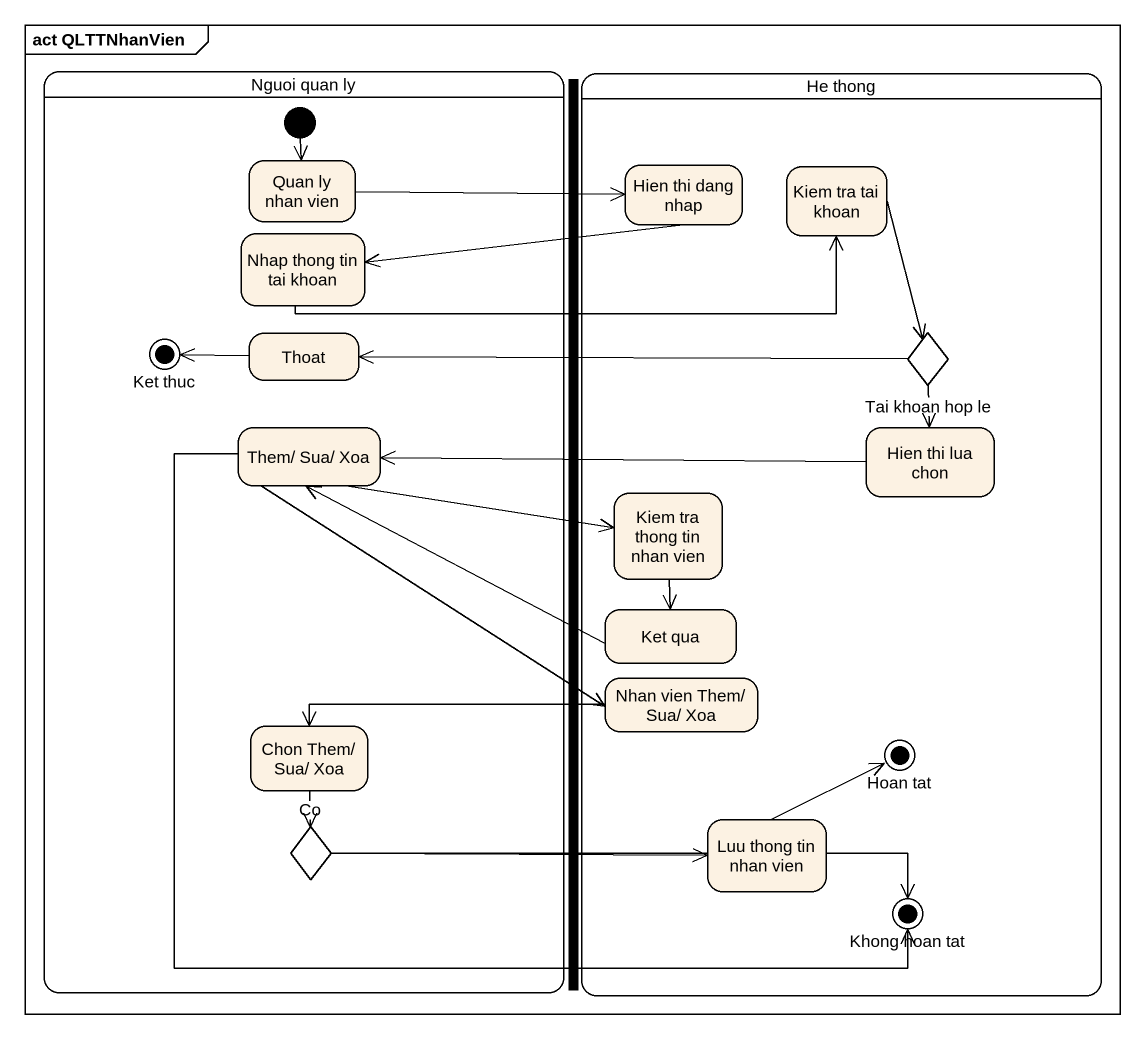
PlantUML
@startuml
mainframe act QLTTNhanVien
hide empty description
state "Nguoi quan ly" as Nguoi_quan_ly {
  state "Quan ly nhan vien" as Quan_ly_nhan_vien
  state "Nhap thong tin tai khoan" as Nhap_thong_tin_tai_khoan
  state "Ket thuc" as Ket_thuc <<end>>
  state Thoat
  state "Them/ Sua/ Xoa" as Them_Sua_Xoa
  state "Chon Them/ Sua/ Xoa" as Chon_Them_Sua_Xoa
  state choice2 <<choice>>
  [*] --> Quan_ly_nhan_vien
}
state fork1 <<fork>>
state "He thong" as He_thong {
  state "Hien thi dang nhap" as Hien_thi_dang_nhap
  state "Kiem tra tai khoan" as Kiem_tra_tai_khoan
  state choice1 <<choice>>
  state "Hien thi lua chon" as Hien_thi_lua_chon
  state "Kiem tra thong tin nhan vien" as Kiem_tra_thong_tin_nhan_vien
  state "Ket qua" as Ket_qua
  state "Nhan vien Them/ Sua/ Xoa" as Nhan_vien_Them_Sua_Xoa
  state "Hoan tat" as Hoan_tat <<end>>
  state "Luu thong tin nhan vien" as Luu_thong_tin_nhan_vien
  state "Khong hoan tat" as Khong_hoan_tat <<end>>
}
Quan_ly_nhan_vien -right-> Hien_thi_dang_nhap
Hien_thi_dang_nhap -left-> Nhap_thong_tin_tai_khoan
Kiem_tra_tai_khoan --> choice1
Nhap_thong_tin_tai_khoan -right-> Kiem_tra_tai_khoan
Thoat -left-> Ket_thuc
choice1 -left-> Thoat
choice1 --> Hien_thi_lua_chon : Tai khoan hop le
Them_Sua_Xoa -right-> Kiem_tra_thong_tin_nhan_vien
Them_Sua_Xoa --> Nhan_vien_Them_Sua_Xoa
Them_Sua_Xoa --> Khong_hoan_tat
Hien_thi_lua_chon -left-> Them_Sua_Xoa
Kiem_tra_thong_tin_nhan_vien --> Ket_qua
Ket_qua -left-> Them_Sua_Xoa
Nhan_vien_Them_Sua_Xoa -left-> Chon_Them_Sua_Xoa
Chon_Them_Sua_Xoa --> choice2 : Co
choice2 -right-> Luu_thong_tin_nhan_vien
choice2 -right-> Khong_hoan_tat
Luu_thong_tin_nhan_vien -up-> Hoan_tat
@enduml
